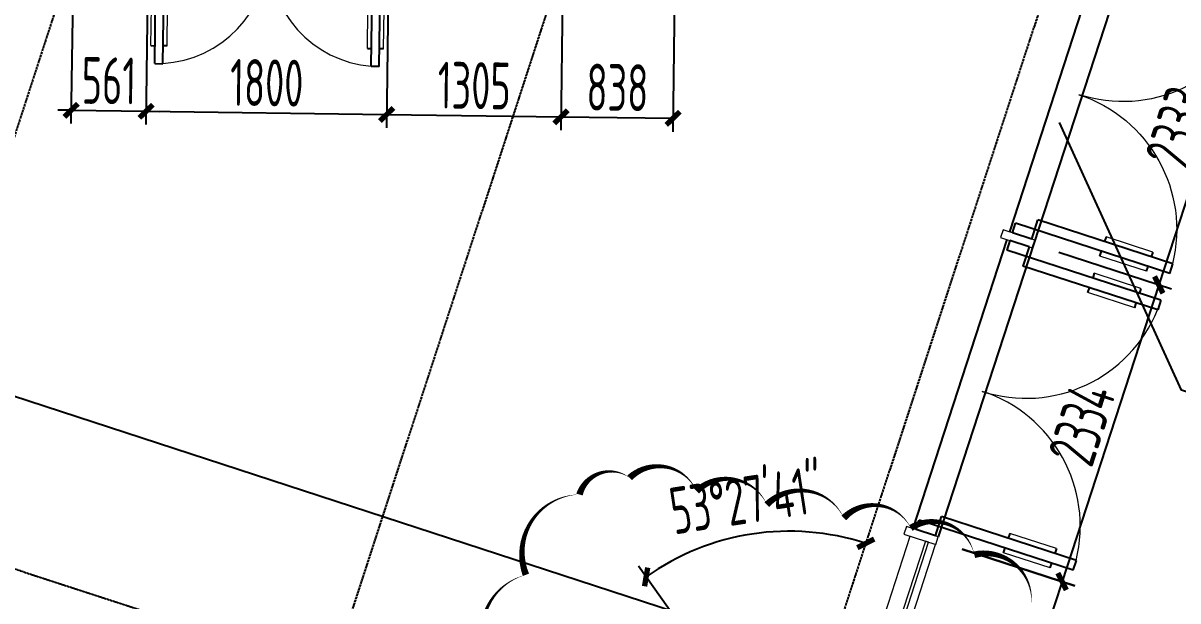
# Model space of a CAD drawing. Header units: millimetres. Extents: x 11639278 to 23698211, y -13072636 to -5537337.
# Drawn here: x 11854650 to 11863291, y -6356713 to -6352393 of the extents above; entities that cross this region are included whole.
import ezdxf
from ezdxf.enums import TextEntityAlignment as Align

# ---------------------------------------------------------------- set-up
doc = ezdxf.new("R2010")
doc.units = ezdxf.units.MM
doc.header["$LTSCALE"] = 10
doc.linetypes.add('A2-RG-AXIS$0$CENTER', pattern=[2, 1.25, -0.25, 0.25, -0.25])
doc.linetypes.add('A2-RG-AXIS$0$DOTE', pattern=[2.42, 2, -0.2, 0.02, -0.2])
for name, color, linetype in [('A2-RB-F1$0$A-DIMS-100', 1, 'Continuous'), ('A2-RG-AXIS$0$A-GRID', 1, 'A2-RG-AXIS$0$CENTER'), ('A2-RI-F1$0$A-DOOR', 32, 'Continuous'), ('A2-RI-F1$0$A-GLAZ', 140, 'Continuous'), ('A2-RI-F1$0$A-ROOF-EDGE', 2, 'Continuous'), ('A2-RI-F1$0$A-SYMB', 4, 'Continuous'), ('A2-RI-F1$0$WINDOW_TEXT', 7, 'Continuous')]:
    doc.layers.add(name, color=color, linetype=linetype)
doc.layers.add('A2-RI-F1$0$A-GLAZ-CWMG', color=3, linetype='Continuous', lineweight=5)
doc.styles.add('A2-RB-F1$0$XD2008', font='hzs.shx', dxfattribs={"width": 0.7, "bigfont": 'hztxt.shx'})
doc.styles.add('A2-RI-F1$0$SIMPLEX', font='simplex.shx', dxfattribs={"width": 0.7})
doc.dimstyles.new('A2-RB-F1$0$XD100', dxfattribs={"dimscale": 100, "dimtxt": 3.5, "dimasz": 1.5, "dimexe": 1, "dimexo": 2, "dimgap": 0.5, "dimtad": 1, "dimdec": 0, "dimdsep": 46, "dimtxsty": 'A2-RB-F1$0$XD2008', "dimcen": 2.5, "dimclrt": 4, "dimaunit": 1, "dimadec": 0, "dimazin": 0, "dimtfac": 1, "dimtdec": 0, "dimtix": 1, "dimtmove": 1, "dimatfit": 3, "dimfxl": 0, "dimtolj": 1, "dimtzin": 0, "dimarcsym": 0})
doc.dimstyles.new('A2-RB-F1$0$XD100$0', dxfattribs={"dimscale": 100, "dimtxt": 3.5, "dimasz": 1, "dimexe": 1, "dimexo": 2, "dimgap": 0.5, "dimtad": 1, "dimdec": 0, "dimdsep": 46, "dimtxsty": 'A2-RB-F1$0$XD2008', "dimblk1": 'A2-RB-F1$0$_ArchTick', "dimblk2": 'A2-RB-F1$0$_ArchTick', "dimsah": 1, "dimcen": 2.5, "dimclrt": 4, "dimaunit": 1, "dimadec": 0, "dimazin": 0, "dimtfac": 1, "dimtdec": 0, "dimtix": 1, "dimtmove": 1, "dimatfit": 3, "dimfxl": 0, "dimtolj": 1, "dimtzin": 0, "dimarcsym": 0})

# ---------------------------------------------------------------- blocks, each defined once
blk = doc.blocks.new('A2-RG-AXIS')
at = {"layer": 'A2-RG-AXIS$0$A-GRID', "linetype": 'A2-RG-AXIS$0$DOTE'}
for p, q in [((11866017.6, -6318162.5), (11852857, -6358539.7)), ((11869345.5, -6319247.1), (11856184.8, -6359624.4)), ((11872673.2, -6320331.8), (11859512.5, -6360709)), ((11832290.2, -6349206.7), (11870250.8, -6361579.7))]:
    blk.add_line(p, q, dxfattribs=at)
blk = doc.blocks.new('A2-RB-F1$0$_ArchTick')
at = {"color": 0, "linetype": 'ByBlock', "const_width": 0.4}
blk.add_lwpolyline([(-0.5, -0.5), (0.5, 0.5)], dxfattribs=at)
blk = doc.blocks.new('*D1292')
at = {"layer": 'A2-RB-F1$0$A-DIMS-100', "color": 0, "lineweight": -2, "transparency": 16777216}
for p, q in [((11855583.2, -6352095), (11855569.1, -6353151.9)), ((11857383, -6352119.1), (11857368.9, -6353176)), ((11855570.4, -6353051.9), (11857370.3, -6353076))]:
    blk.add_line(p, q, dxfattribs=at)
at = {"layer": 'Defpoints', "color": 0, "transparency": 16777216}
for p in [(11855585.9, -6351895), (11857385.7, -6351919.1), (11857370.3, -6353076)]:
    blk.add_point(p, dxfattribs=at)
at = {"layer": 'A2-RB-F1$0$A-DIMS-100', "color": 0, "lineweight": -2, "transparency": 16777216, "xscale": 100, "yscale": 100, "zscale": 100}
for p, rotation in [((11855570.4, -6353051.9), 179.2349047047438), ((11857370.3, -6353076), 359.2349047047438)]:
    blk.add_blockref('A2-RB-F1$0$_ArchTick', p, dxfattribs=dict(at, rotation=rotation))
at = {"layer": 'A2-RB-F1$0$A-DIMS-100', "color": 4, "transparency": 16777216, "insert": (11856473.3, -6352839), "char_height": 350, "attachment_point": 5, "rotation": 359.2349, "style": 'A2-RB-F1$0$XD2008'}
blk.add_mtext('\\A1;1800', dxfattribs=at)
blk = doc.blocks.new('*D1293')
at = {"layer": 'A2-RB-F1$0$A-DIMS-100', "color": 0, "lineweight": -2, "transparency": 16777216}
for p, q in [((11857383, -6352119.1), (11857368.9, -6353176)), ((11858688, -6352136.5), (11858673.8, -6353193.4)), ((11857370.3, -6353076), (11858675.2, -6353093.4))]:
    blk.add_line(p, q, dxfattribs=at)
at = {"layer": 'Defpoints', "color": 0, "transparency": 16777216}
for p in [(11857385.7, -6351919.1), (11858690.6, -6351936.5), (11858675.2, -6353093.4)]:
    blk.add_point(p, dxfattribs=at)
at = {"layer": 'A2-RB-F1$0$A-DIMS-100', "color": 0, "lineweight": -2, "transparency": 16777216, "xscale": 100, "yscale": 100, "zscale": 100}
for p, rotation in [((11857370.3, -6353076), 179.234904710954), ((11858675.2, -6353093.4), 359.234904710954)]:
    blk.add_blockref('A2-RB-F1$0$_ArchTick', p, dxfattribs=dict(at, rotation=rotation))
at = {"layer": 'A2-RB-F1$0$A-DIMS-100', "color": 4, "transparency": 16777216, "insert": (11858025.7, -6352859.7), "char_height": 350, "attachment_point": 5, "rotation": 359.2349, "style": 'A2-RB-F1$0$XD2008'}
blk.add_mtext('\\A1;1305', dxfattribs=at)
blk = doc.blocks.new('*D1294')
at = {"layer": 'A2-RB-F1$0$A-DIMS-100', "color": 0, "lineweight": -2, "transparency": 16777216}
for p, q in [((11858688, -6352136.5), (11858673.8, -6353193.4)), ((11859525.7, -6352147.7), (11859511.6, -6353204.6)), ((11858675.2, -6353093.4), (11859513, -6353104.6))]:
    blk.add_line(p, q, dxfattribs=at)
at = {"layer": 'Defpoints', "color": 0, "transparency": 16777216}
for p in [(11858690.6, -6351936.5), (11859528.4, -6351947.7), (11859513, -6353104.6)]:
    blk.add_point(p, dxfattribs=at)
at = {"layer": 'A2-RB-F1$0$A-DIMS-100', "color": 0, "lineweight": -2, "transparency": 16777216, "xscale": 100, "yscale": 100, "zscale": 100}
for p, rotation in [((11858675.2, -6353093.4), 179.2349046948504), ((11859513, -6353104.6), 359.2349046948505)]:
    blk.add_blockref('A2-RB-F1$0$_ArchTick', p, dxfattribs=dict(at, rotation=rotation))
at = {"layer": 'A2-RB-F1$0$A-DIMS-100', "color": 4, "transparency": 16777216, "insert": (11859097.1, -6352874), "char_height": 350, "attachment_point": 5, "rotation": 359.2349, "style": 'A2-RB-F1$0$XD2008'}
blk.add_mtext('\\A1;838', dxfattribs=at)
blk = doc.blocks.new('*D665')
at = {"layer": 'A2-RB-F1$0$A-DIMS-100', "color": 0, "lineweight": -2, "transparency": 16777216}
for p, q in [((11863123.8, -6351888), (11863965.4, -6352162.3)), ((11863870.3, -6352131.3), (11863147.2, -6354349.8)), ((11862400.7, -6354106.5), (11863242.3, -6354380.8))]:
    blk.add_line(p, q, dxfattribs=at)
at = {"layer": 'Defpoints', "color": 0, "transparency": 16777216}
for p in [(11862933.6, -6351826), (11862210.5, -6354044.5), (11863147.2, -6354349.8)]:
    blk.add_point(p, dxfattribs=at)
at = {"layer": 'A2-RB-F1$0$A-DIMS-100', "color": 0, "lineweight": -2, "transparency": 16777216, "xscale": 100, "yscale": 100, "zscale": 100}
for p, rotation in [((11863870.3, -6352131.3), 71.94704049333433), ((11863147.2, -6354349.8), 251.9470404933343)]:
    blk.add_blockref('A2-RB-F1$0$_ArchTick', p, dxfattribs=dict(at, rotation=rotation))
at = {"layer": 'A2-RB-F1$0$A-DIMS-100', "color": 4, "transparency": 16777216, "insert": (11863294.9, -6353170.8), "char_height": 350, "attachment_point": 5, "rotation": 71.94704, "style": 'A2-RB-F1$0$XD2008'}
blk.add_mtext('\\A1;2333', dxfattribs=at)
blk = doc.blocks.new('*D666')
at = {"layer": 'A2-RB-F1$0$A-DIMS-100', "color": 0, "lineweight": -2, "transparency": 16777216}
for p, q in [((11862400.7, -6354106.5), (11863242.3, -6354380.7)), ((11863147.2, -6354349.7), (11862424, -6356568.8)), ((11861677.5, -6356325.6), (11862519.1, -6356599.8))]:
    blk.add_line(p, q, dxfattribs=at)
at = {"layer": 'Defpoints', "color": 0, "transparency": 16777216}
for p in [(11862210.5, -6354044.5), (11861487.4, -6356263.6), (11862424, -6356568.8)]:
    blk.add_point(p, dxfattribs=at)
at = {"layer": 'A2-RB-F1$0$A-DIMS-100', "color": 0, "lineweight": -2, "transparency": 16777216, "xscale": 100, "yscale": 100, "zscale": 100}
for p, rotation in [((11863147.2, -6354349.7), 71.95043748444783), ((11862424, -6356568.8), 251.9504374844478)]:
    blk.add_blockref('A2-RB-F1$0$_ArchTick', p, dxfattribs=dict(at, rotation=rotation))
at = {"layer": 'A2-RB-F1$0$A-DIMS-100', "color": 4, "transparency": 16777216, "insert": (11862571.7, -6355389.6), "char_height": 350, "attachment_point": 5, "rotation": 71.95044, "style": 'A2-RB-F1$0$XD2008'}
blk.add_mtext('\\A1;2334', dxfattribs=at)
blk = doc.blocks.new('*D667')
at = {"layer": 'A2-RB-F1$0$A-DIMS-100', "color": 0, "lineweight": -2, "transparency": 16777216}
for p, q in [((11861677.6, -6356325), (11862519.2, -6356599.3)), ((11862424.1, -6356568.3), (11862062.6, -6357677.5)), ((11861316, -6357434.2), (11862157.7, -6357708.5))]:
    blk.add_line(p, q, dxfattribs=at)
at = {"layer": 'Defpoints', "color": 0, "transparency": 16777216}
for p in [(11861487.4, -6356263), (11861125.9, -6357372.2), (11862062.6, -6357677.5)]:
    blk.add_point(p, dxfattribs=at)
at = {"layer": 'A2-RB-F1$0$A-DIMS-100', "color": 0, "lineweight": -2, "transparency": 16777216, "xscale": 100, "yscale": 100, "zscale": 100}
for p, rotation in [((11862424.1, -6356568.3), 71.94704049336718), ((11862062.6, -6357677.5), 251.9470404933672)]:
    blk.add_blockref('A2-RB-F1$0$_ArchTick', p, dxfattribs=dict(at, rotation=rotation))
at = {"layer": 'A2-RB-F1$0$A-DIMS-100', "color": 4, "transparency": 16777216, "insert": (11862029.4, -6357053.2), "char_height": 350, "attachment_point": 5, "rotation": 71.94704, "style": 'A2-RB-F1$0$XD2008'}
blk.add_mtext('\\A1;1167', dxfattribs=at)
blk = doc.blocks.new('*D737')
at = {"layer": 'A2-RB-F1$0$A-DIMS-100', "color": 0, "lineweight": -2, "transparency": 16777216}
blk.add_line((11860063.7, -6357592), (11859253.8, -6356452.7), dxfattribs=at)
blk.add_arc((11860382.4, -6358040.2), 1847.8, 71.94704, 125.4085, dxfattribs=at)
at = {"layer": 'Defpoints', "color": 0, "transparency": 16777216}
for p in [(11872673.2, -6320331.8), (11860389.9, -6356192.4), (11860179.6, -6357755), (11860469.3, -6358162.5), (11859512.5, -6360709)]:
    blk.add_point(p, dxfattribs=at)
at = {"layer": 'A2-RB-F1$0$A-DIMS-100', "color": 0, "lineweight": -2, "transparency": 16777216, "xscale": 100, "yscale": 100, "zscale": 100}
for p, rotation in [((11860955, -6356283.4), 341.9470385784812), ((11859311.8, -6356534.2), 215.4084967038305)]:
    blk.add_blockref('A2-RB-F1$0$_ArchTick', p, dxfattribs=dict(at, rotation=rotation))
at = {"layer": 'A2-RB-F1$0$A-DIMS-100', "color": 4, "transparency": 16777216, "insert": (11860064.6, -6355958.2), "char_height": 350, "attachment_point": 5, "rotation": 8.67777, "style": 'A2-RB-F1$0$XD2008'}
blk.add_mtext('\\A1;53°27\'41"', dxfattribs=at)
blk = doc.blocks.new('*D785')
at = {"layer": 'A2-RB-F1$0$A-DIMS-100', "color": 0, "lineweight": -2, "transparency": 16777216}
for p, q in [((11855022.5, -6352087.5), (11855008.4, -6353144.4)), ((11855583.2, -6352095), (11855569.1, -6353151.9)), ((11855009.8, -6353044.4), (11854909.8, -6353043.1)), ((11855009.8, -6353044.4), (11855570.4, -6353051.9)), ((11855570.4, -6353051.9), (11855670.4, -6353053.3))]:
    blk.add_line(p, q, dxfattribs=at)
at = {"layer": 'Defpoints', "color": 0, "transparency": 16777216}
for p in [(11855025.2, -6351887.5), (11855585.9, -6351895), (11855570.4, -6353051.9)]:
    blk.add_point(p, dxfattribs=at)
at = {"layer": 'A2-RB-F1$0$A-DIMS-100', "color": 0, "lineweight": -2, "transparency": 16777216, "xscale": 100, "yscale": 100, "zscale": 100}
for p, rotation in [((11855009.8, -6353044.4), 359.234904689043), ((11855570.4, -6353051.9), 179.2349046890431)]:
    blk.add_blockref('A2-RB-F1$0$_ArchTick', p, dxfattribs=dict(at, rotation=rotation))
at = {"layer": 'A2-RB-F1$0$A-DIMS-100', "color": 4, "transparency": 16777216, "insert": (11855293.1, -6352823.2), "char_height": 350, "attachment_point": 5, "rotation": 359.2349, "style": 'A2-RB-F1$0$XD2008'}
blk.add_mtext('\\A1;561', dxfattribs=at)
blk = doc.blocks.new('A2-RI-F1$0$$DorLib2D$00000011')
for p, q in [((-0.4667, 0.4709), (-0.4667, -0.0625)), ((-0.4667, 0.4709), (-0.4333, 0.4709)), ((-0.4333, 0.4709), (-0.4333, 0.0042)), ((0.4333, 0.4709), (0.4333, 0.0042)), ((0.4667, 0.4709), (0.4333, 0.4709)), ((0.4667, 0.4709), (0.4667, -0.0625)), ((-0.4833, 0.3962), (-0.4667, 0.3962)), ((-0.4167, 0.3962), (-0.4333, 0.3962)), ((0.4167, 0.3962), (0.4333, 0.3962)), ((0.4833, 0.3962), (0.4667, 0.3962)), ((-0.4833, 0.2346), (-0.4667, 0.2346)), ((-0.4167, 0.2346), (-0.4333, 0.2346)), ((0.4167, 0.2346), (0.4333, 0.2346)), ((0.4833, 0.2346), (0.4667, 0.2346)), ((-0.5, 0.0042), (-0.4333, 0.0042)), ((-0.5, 0.0042), (-0.5, -0.0625)), ((0.5, 0.0042), (0.4333, 0.0042)), ((0.5, 0.0042), (0.5, -0.0625)), ((-0.5, -0.0625), (-0.4667, -0.0625)), ((0.5, -0.0625), (0.4667, -0.0625))]:
    blk.add_line(p, q)
at = {"lineweight": 13}
for p, q in [((-0.4833, 0.3962), (-0.4833, 0.2346)), ((-0.4167, 0.3962), (-0.4167, 0.2346)), ((0.4167, 0.3962), (0.4167, 0.2346)), ((0.4833, 0.3962), (0.4833, 0.2346))]:
    blk.add_line(p, q, dxfattribs=at)
for centre, start, end in [((-0.4667, 0.0042), 0, 85.904), ((0.4667, 0.0042), 94.096, 180)]:
    blk.add_arc(centre, 0.4667, start, end, dxfattribs=at)
blk = doc.blocks.new('A2-RI-F1$0$door-doublewing')
at = {"layer": 'A2-RI-F1$0$A-DOOR', "color": 4, "xscale": -0.9999999999999998, "rotation": 180}
blk.add_blockref('A2-RI-F1$0$$DorLib2D$00000011', (0, -0.0291), dxfattribs=at)
at = {"layer": 'A2-RI-F1$0$WINDOW_TEXT', "style": 'A2-RI-F1$0$SIMPLEX', "flags": 9}
blk.add_attdef('A', text='', height=1, dxfattribs=at).set_placement((0, 1.5), align=Align.MIDDLE)
blk = doc.blocks.new('A2-RI-F1$0$System Panel - Glazed-5396001-Documents - Level 1')
at = {"layer": 'A2-RI-F1$0$A-GLAZ', "lineweight": 13}
for p, q in [((553.5, 44.45), (-553.5, 44.45)), ((-553.5, 44.45), (-553.5, 19.05)), ((-553.5, 19.05), (553.5, 19.05)), ((553.5, 19.05), (553.5, 44.45))]:
    blk.add_line(p, q, dxfattribs=at)
blk = doc.blocks.new('A2-RI-F1$0$Rectangular Mullion - 60mm x 200mm-5341992-Documents - Level 1')
at = {"layer": 'A2-RI-F1$0$A-GLAZ-CWMG', "lineweight": 20}
for p, q in [((-30, 150.1), (30, 150.1)), ((-30, -100), (-30, 150.1)), ((30, 150.1), (30, -100)), ((30, -100), (-30, -100))]:
    blk.add_line(p, q, dxfattribs=at)
blk = doc.blocks.new('A2-RI-F1$0$Rectangular Mullion - 60mm x 200mm-V11-Documents - Level 1')
at = {"layer": 'A2-RI-F1$0$A-GLAZ-CWMG'}
for p, q in [((91087, -43688.8), (91087, -42581.8)), ((91287, -43688.8), (91287, -42581.8))]:
    blk.add_line(p, q, dxfattribs=at)
blk = doc.blocks.new('A2-RI-F1')
at = {"layer": 'A2-RI-F1$0$A-ROOF-EDGE'}
for p, q in [((11862734.2, -6351792.5), (11862029.7, -6353954.1)), ((11862924.4, -6351854.5), (11861496.8, -6356234.7)), ((11862011.1, -6354011.1), (11861306.6, -6356172.7))]:
    blk.add_line(p, q, dxfattribs=at)
at = {"layer": 'A2-RI-F1$0$A-SYMB'}
blk.add_lwpolyline([(11865354, -6355797.7), (11863318.7, -6355136.4), (11862403.5, -6353136.5)], dxfattribs=at)
at = {"layer": 'Defpoints', "color": 3, "linetype": 'Continuous'}
blk.add_line((11876855, -6362444.3), (11823602.2, -6345087.1), dxfattribs=at)
at = {"layer": 'Defpoints', "color": 3}
for points in [[(11858813, -6355918, 0, 50, 0.520567), (11858412.4, -6356518.4, 0, 50, 0.520567), (11858412.4, -6356518.4, 0, 50, 0.520567), (11858162.1, -6357193.8, 0, 50, 0.520567)], [(11862193.2, -6356743.5, 0, 50, 0.520567), (11861767.5, -6356368.3, 0, 50, 0.520567), (11861767.5, -6356368.3, 0, 50, 0.520567), (11861291.8, -6356168.2, 0, 50, 0.520567), (11861291.8, -6356168.2, 0, 50, 0.520567), (11860791, -6356093.1, 0, 50, 0.520567), (11860791, -6356093.1, 0, 50, 0.520567), (11860215.2, -6355993.1, 0, 50, 0.520567), (11860215.2, -6355993.1, 0, 50, 0.520567), (11859689.4, -6355893, 0, 50, 0.520567), (11859689.4, -6355893, 0, 50, 0.520567), (11859188.6, -6355792.9, 0, 50, 0.520567), (11859188.6, -6355792.9, 0, 50, 0.520567), (11858813, -6355918, 0, 0, 0)]]:
    blk.add_lwpolyline(points, format="xyseb", dxfattribs=at)
at = {"layer": 'A2-RI-F1$0$A-DOOR'}
for p, xscale, yscale, zscale, rotation in [((11856487.1, -6351807.1), -1799.999999999046, 1800.000000003874, 1800.000000000001, 359.234904704716), ((11862477, -6352904.3), 2273.50270026241, 2273.50270026241, 2273.50270026241, 71.9467479267347), ((11861754.9, -6355123.1), -2273.50270026241, 2273.502700262409, 2273.50270026241, 72.00003098735075)]:
    blk.add_blockref('A2-RI-F1$0$door-doublewing', p, dxfattribs=dict(at, xscale=xscale, yscale=yscale, zscale=zscale, rotation=rotation))
at = {"layer": 'A2-RI-F1$0$A-GLAZ', "rotation": 251.9467478914332}
blk.add_blockref('A2-RI-F1$0$System Panel - Glazed-5396001-Documents - Level 1', (11861211.2, -6356787.7), dxfattribs=at)
at = {"layer": 'A2-RI-F1$0$A-GLAZ-CWMG', "extrusion": (0, 0, -1), "rotation": 288.0532521085668}
for p in [(-11862115.5, -6354013.6), (-11861392.5, -6356232.3)]:
    blk.add_blockref('A2-RI-F1$0$Rectangular Mullion - 60mm x 200mm-5341992-Documents - Level 1', p, dxfattribs=at)
at = {"layer": 'A2-RI-F1$0$A-GLAZ-CWMG', "rotation": 341.9467479425516}
blk.add_blockref('A2-RI-F1$0$Rectangular Mullion - 60mm x 200mm-V11-Documents - Level 1', (11787881.1, -6287517.1), dxfattribs=at)
blk = doc.blocks.new('A2-RB-F1')
at = {"layer": 'A2-RB-F1$0$A-DIMS-100'}
dim = blk.add_angular_dim_2l(base=(11860389.8983, -6356192.4221), line1=((11860179.6251, -6357754.9847), (11860469.3261, -6358162.5056)), line2=((11872673.1655, -6320331.7808), (11859512.522, -6360709.0437)), dimstyle='A2-RB-F1$0$XD100', override={"dimasz": 1, "dimblk1": 'A2-RB-F1$0$_ArchTick', "dimblk2": 'A2-RB-F1$0$_ArchTick', "dimsah": 1, "dimadec": 4}, dxfattribs=at)
dim.commit()
dim.dimension.update_dxf_attribs({"geometry": '*D737', "text_midpoint": (11860064.6301, -6355958.1837)})
for p1, p2, distance, picture, middle in [((11855025.2, -6351887.5), (11855585.9, -6351895), -1157, '*D785', (11855293.1, -6352823.2)), ((11855585.9, -6351895), (11857385.7, -6351919.1), -1157, '*D1292', (11856473.3, -6352839)), ((11862933.6, -6351826), (11862210.5, -6354044.5), 985.2, '*D665', (11863294.9, -6353170.8)), ((11857385.7, -6351919.1), (11858690.6, -6351936.5), -1157, '*D1293', (11858025.7, -6352859.7)), ((11858690.6, -6351936.5), (11859528.4, -6351947.7), -1157, '*D1294', (11859097.1, -6352874)), ((11862210.5, -6354044.5), (11861487.4, -6356263.6), 985.1, '*D666', (11862571.7, -6355389.6)), ((11861487.4, -6356263), (11861125.9, -6357372.2), 985.2, '*D667', (11862029.4, -6357053.2))]:
    dim = blk.add_aligned_dim(p1=p1, p2=p2, distance=distance, dimstyle='A2-RB-F1$0$XD100$0', dxfattribs=at)
    dim.commit()
    dim.dimension.update_dxf_attribs({"geometry": picture, "text_midpoint": middle})

msp = doc.modelspace()

# ---------------------------------------------------------------- block references
for name in ['A2-RI-F1', 'A2-RB-F1', 'A2-RG-AXIS']:
    msp.add_blockref(name, (0, 0))

doc.saveas('drawing.dxf')
